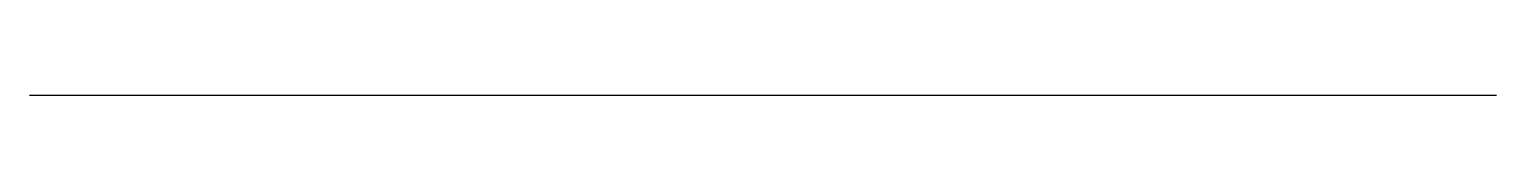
# Model space of a CAD drawing. Header units: millimetres. Extents: x 0 to 200, y 0 to 0.
import ezdxf

# ---------------------------------------------------------------- set-up
doc = ezdxf.new("R2010")
doc.units = ezdxf.units.MM
doc.layers.get('0').update_dxf_attribs({"linetype": 'CONTINUOUS'})

msp = doc.modelspace()

# ---------------------------------------------------------------- linework, layer by layer
for p, q in [((0, 0), (100, 0)), ((100.03, 0), (200, 0))]:
    msp.add_line(p, q)

doc.saveas('drawing.dxf')
